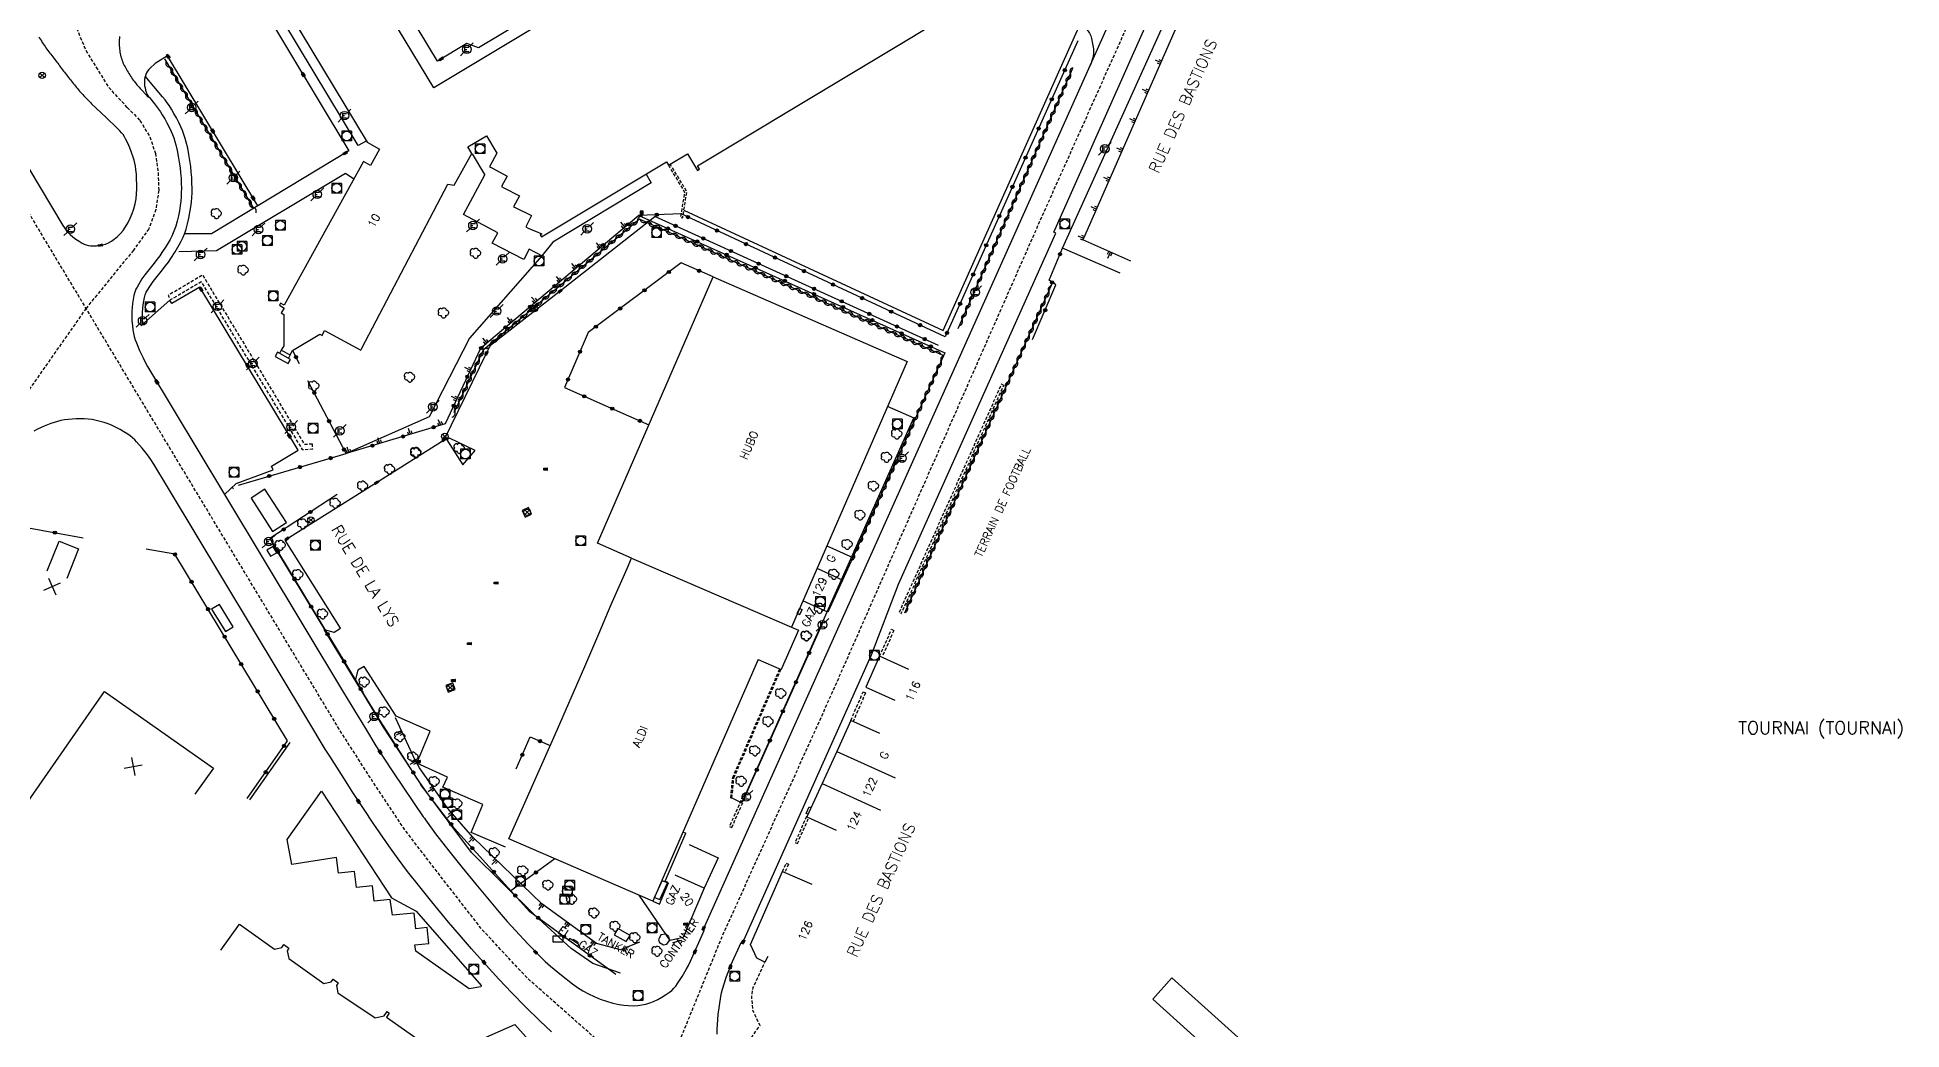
# Model space of a CAD drawing. Header units: millimetres. Extents: x 80999 to 82000, y 143000 to 144001.
# Drawn here: x 81694.9 to 81986.2, y 143690.5 to 143845.5 of the extents above; entities that cross this region are included whole.
import ezdxf
from ezdxf.enums import TextEntityAlignment as Align

# ---------------------------------------------------------------- set-up
doc = ezdxf.new("R2010")
doc.units = ezdxf.units.MM
doc.linetypes.add('DASHED', pattern=[0.75, 0.5, -0.25])
doc.layers.get('0').update_dxf_attribs({"linetype": 'CONTINUOUS'})
for name, color, linetype in [('W0001', 6, 'DASHED'), ('W0008', 7, 'CONTINUOUS'), ('W0100', 7, 'CONTINUOUS'), ('W0105', 7, 'CONTINUOUS'), ('W0112', 1, 'DASHED'), ('W0211', 2, 'CONTINUOUS'), ('W0300', 7, 'CONTINUOUS'), ('W0310', 3, 'CONTINUOUS'), ('W0322', 7, 'CONTINUOUS'), ('W0330', 7, 'CONTINUOUS'), ('W0400', 7, 'CONTINUOUS'), ('W0420', 7, 'CONTINUOUS'), ('W0469', 7, 'CONTINUOUS'), ('W0471', 7, 'CONTINUOUS'), ('W0980', 7, 'CONTINUOUS'), ('W0984', 7, 'CONTINUOUS'), ('W0989', 7, 'CONTINUOUS'), ('W0991', 7, 'CONTINUOUS'), ('W1102', 7, 'CONTINUOUS'), ('W1471', 7, 'CONTINUOUS')]:
    doc.layers.add(name, color=color, linetype=linetype)
doc.styles.get("Standard").update_dxf_attribs({"font": 'romans.shx', "width": 0.85})

# ---------------------------------------------------------------- blocks, each defined once
blk = doc.blocks.new('T471')
for p, q in [((-0.333334, 0.333334), (-0.333334, -0.333334)), ((-0.333334, 0.333334), (0.333334, 0.333334)), ((-0.333334, 0), (0, 0)), ((0.500001, 0.500001), (1.000002, 1.000002)), ((-0.500001, -0.500001), (-1.000002, -1.000002)), ((-0.333334, -0.333334), (0.333334, -0.333334))]:
    blk.add_line(p, q)
blk.add_ellipse((0, 0), major_axis=(0.471405, 0.471405), ratio=1, start_param=5.4977871438, end_param=11.780972451)
blk = doc.blocks.new('T420')
for p, q in [((0.75, 0.75), (-0.75, 0.75)), ((-0.75, 0.75), (-0.75, -0.75)), ((0.75, 0.75), (0.75, -0.75)), ((0.75, -0.75), (-0.75, -0.75))]:
    blk.add_line(p, q)
blk.add_ellipse((0, 0), major_axis=(-0.53, 0.53), ratio=1, start_param=3.926991, end_param=10.210176)
blk = doc.blocks.new('T400')
for p, q in [((-0.15, 0.3), (0.15, 0.3)), ((-0.15, -0.25), (-0.15, 0.3)), ((-0.15, 0.15), (0.15, 0.15)), ((-0.15, 0), (0.15, 0)), ((0.15, 0.3), (0.15, -0.25)), ((-0.15, -0.15), (0.15, -0.15)), ((-0.15, -0.25), (-0.15, -0.3)), ((-0.15, -0.3), (0.15, -0.3)), ((0.15, -0.3), (0.15, -0.25))]:
    blk.add_line(p, q)
blk = doc.blocks.new('T300')
for p, q in [((-0.8, 0.51), (-0.86, 0.34)), ((-0.86, 0.34), (-0.86, 0.17)), ((-0.86, 0.17), (-0.74, 0.06)), ((-0.69, 0.63), (-0.8, 0.51)), ((-0.8, -0.06), (-0.74, 0.06)), ((-0.74, 0.06), (-0.69, 0.11)), ((-0.57, 0.69), (-0.69, 0.63)), ((-0.46, 0.69), (-0.57, 0.69)), ((-0.29, 0.63), (-0.46, 0.69)), ((-0.29, 0.63), (-0.17, 0.74)), ((-0.23, 0.57), (-0.29, 0.63)), ((-0.17, 0.74), (-0.06, 0.8)), ((-0.06, 0.8), (0.06, 0.8)), ((0.06, 0.8), (0.23, 0.74)), ((0.23, 0.74), (0.34, 0.63)), ((0.34, 0.63), (0.4, 0.51)), ((0.46, 0.46), (0.34, 0.46)), ((0.4, 0.51), (0.4, 0.46)), ((0.57, 0.4), (0.46, 0.46)), ((0.57, 0.4), (0.69, 0.29)), ((0.69, 0.29), (0.74, 0.17)), ((0.74, 0.06), (0.69, -0.17)), ((0.74, 0.17), (0.74, 0.06)), ((-0.8, -0.17), (-0.8, -0.06)), ((-0.8, -0.23), (-0.8, -0.17)), ((-0.74, -0.34), (-0.8, -0.23)), ((-0.69, -0.4), (-0.74, -0.34)), ((-0.51, -0.46), (-0.69, -0.4)), ((-0.4, -0.46), (-0.51, -0.46)), ((-0.4, -0.46), (-0.34, -0.46)), ((-0.34, -0.46), (-0.34, -0.4)), ((-0.34, -0.51), (-0.34, -0.46)), ((-0.29, -0.63), (-0.34, -0.51)), ((-0.17, -0.74), (-0.29, -0.63)), ((-0.06, -0.8), (-0.17, -0.74)), ((0.06, -0.8), (-0.06, -0.8)), ((0.17, -0.74), (0.06, -0.8)), ((0.23, -0.69), (0.17, -0.74)), ((0.29, -0.46), (0.23, -0.46)), ((0.29, -0.63), (0.23, -0.69)), ((0.46, -0.4), (0.29, -0.46)), ((0.34, -0.51), (0.29, -0.63)), ((0.34, -0.51), (0.34, -0.46)), ((0.57, -0.34), (0.46, -0.4)), ((0.63, -0.29), (0.57, -0.34)), ((0.69, -0.17), (0.63, -0.29))]:
    blk.add_line(p, q)
blk = doc.blocks.new('t330o')
at = {"color": 0, "linetype": 'Continuous'}
for p, q in [((0.25, -0.25), (-0.25, 0.25)), ((-0.25, -0.25), (0.25, 0.25)), ((-0.25, 0.25), (-0.25, -0.25)), ((0.25, 0.25), (-0.25, 0.25)), ((0.25, -0.25), (0.25, 0.25)), ((-0.25, -0.25), (0.25, -0.25)), ((-0.25, -0.25), (-0.25, -0.25))]:
    blk.add_line(p, q, dxfattribs=at)
blk = doc.blocks.new('t211o')
at = {"color": 0, "linetype": 'Continuous'}
for p, q in [((-0.29, 0.5), (-0.29, 0)), ((0, 1), (0, 0)), ((0.29, 0.5), (0.29, 0))]:
    blk.add_line(p, q, dxfattribs=at)
blk = doc.blocks.new('t322o')
at = {"color": 0, "linetype": 'Continuous'}
for radius in [0.25, 0.15]:
    blk.add_circle((0, 0), radius, dxfattribs=at)
blk = doc.blocks.new('t310o')
at = {"color": 0, "linetype": 'Continuous'}
for centre, start, end in [((-0.5, 0.38), 216.8699, 323.1304), ((0.5, -0.37), 36.8699, 143.1303)]:
    blk.add_arc(centre, 0.625, start, end, dxfattribs=at)
blk = doc.blocks.new('t991o')
at = {"color": 0, "linetype": 'Continuous'}
for p, q in [((-1, 1), (1, -1)), ((-1, -1), (1, 1))]:
    blk.add_line(p, q, dxfattribs=at)
blk = doc.blocks.new('T469')
at = {"color": 0, "linetype": 'Continuous', "flags": 128}
for points in [[(-0.35, 0.35), (0.35, -0.35)], [(-0.35, -0.35), (0.35, 0.35)]]:
    blk.add_lwpolyline(points, dxfattribs=at)
at = {"color": 0, "linetype": 'Continuous'}
blk.add_circle((0, 0), 0.5, dxfattribs=at)
blk = doc.blocks.new('T1471')
at = {"color": 0, "linetype": 'Continuous', "flags": 128}
blk.add_lwpolyline([(-0.75, -0.5), (-0.75, 0.5), (0.75, 0.5), (0.75, -0.5), (-0.75, -0.5)], dxfattribs=at)

msp = doc.modelspace()

# ---------------------------------------------------------------- linework, layer by layer
at = {"layer": 'W0001', "flags": 128}
for points in [[(81905.11, 143936.55), (81851.19, 143816.1), (81818.99, 143742.99), (81801.77, 143704.84), (81791.98, 143680.78)], [(81708.95, 143834.59), (81706.1, 143837.67), (81702.49, 143843.54), (81701.07, 143846.91), (81696.9, 143848.54), (81695.09, 143851.03), (81693.08, 143855.01), (81690.84, 143858.57), (81687.83, 143861.56), (81684.94, 143863.5), (81681.08, 143866.17), (81678.01, 143869.15), (81674.31, 143873.84), (81670.9, 143879.2), (81669.74, 143884.08), (81669.23, 143889.59), (81673.34, 143889.67), (81675.62, 143889.44), (81681.06, 143887.55), (81689.62, 143884.27), (81702.68, 143879.29), (81714.08, 143874.95), (81720.24, 143872.62), (81724.65, 143870.9), (81731.92, 143866.99)], [(81819.44, 143659.06), (81798.81, 143675.11), (81784.69, 143686.83), (81771.46, 143698.54), (81764.36, 143706.17), (81756.9, 143715.75), (81752.08, 143722.03), (81747.1, 143729.57), (81742.04, 143737.47), (81714.33, 143783.48), (81693.98, 143817.42), (81677.97, 143844.19), (81656.74, 143881.05)]]:
    msp.add_lwpolyline(points, dxfattribs=at)
at = {"layer": 'W0001'}
msp.add_lwpolyline([(81708.95, 143834.59), (81708.95, 143834.59), (81708.95, 143834.59), (81708.95, 143834.59), (81710.93, 143832.55), (81712.48, 143829.98), (81713.34, 143827.4), (81713.77, 143824.39), (81713.85, 143821.64), (81713.42, 143818.64), (81712.31, 143815.63), (81709.9, 143812.28), (81702.5, 143803.2), (81679.07, 143769.76)], dxfattribs=at)
at = {"layer": 'W0008'}
for points in [[(81803.26, 143700.6), (81804.84, 143704.1), (81805.08, 143704.01), (81825.23, 143749.08), (81829.46, 143760.13), (81854.03, 143814.96), (81853.69, 143815.1), (81873.44, 143859.46), (81884.92, 143884.98), (81907.36, 143935.51)], [(81780.46, 143853.89), (81763.83, 143843.91), (81762.01, 143844.57), (81757.41, 143841.8), (81745.79, 143861.08)], [(81729.51, 143851.18), (81743.58, 143827.79), (81729.32, 143819.23), (81715.24, 143842.66), (81713.7, 143841.74), (81713.32, 143841.47), (81712.5, 143840.75), (81712.29, 143840.52), (81712.1, 143840.27), (81711.94, 143840), (81711.82, 143839.71), (81711.72, 143839.37), (81711.65, 143839.03), (81711.62, 143838.68), (81711.63, 143838.33), (81711.66, 143837.99), (81711.72, 143837.65), (81711.8, 143837.31), (81711.9, 143836.98), (81711.99, 143836.75), (81712.1, 143836.53), (81712.24, 143836.32), (81712.39, 143836.12), (81713.18, 143835.17), (81713.52, 143834.76), (81713.83, 143834.33), (81714.13, 143833.9), (81714.41, 143833.45), (81714.79, 143832.82), (81715.14, 143832.17), (81715.48, 143831.52), (81715.8, 143830.85), (81716.02, 143830.34), (81716.22, 143829.82), (81716.39, 143829.29), (81716.54, 143828.75), (81716.74, 143827.85), (81716.92, 143826.96), (81717.07, 143826.05), (81717.19, 143825.15), (81717.28, 143824.35), (81717.34, 143823.55), (81717.38, 143822.75), (81717.39, 143821.94), (81717.38, 143821.28), (81717.35, 143820.61), (81717.3, 143819.95), (81717.22, 143819.28), (81717.09, 143818.46), (81716.93, 143817.65), (81716.74, 143816.84), (81716.52, 143816.04), (81716.34, 143815.5), (81716.13, 143814.98), (81715.89, 143814.46), (81715.62, 143813.96), (81715, 143812.92), (81714.36, 143811.9), (81714.01, 143811.38), (81713.63, 143810.88), (81712.92, 143809.99), (81711.68, 143808.44), (81711.24, 143807.81), (81710.47, 143806.53), (81710.3, 143806.22), (81710.17, 143805.89), (81710.06, 143805.56), (81709.97, 143805.22), (81709.86, 143804.59), (81709.77, 143803.96), (81709.7, 143803.32), (81709.67, 143802.69), (81709.66, 143801.97), (81709.68, 143801.25), (81709.74, 143800.54), (81709.82, 143799.82), (81709.91, 143799.31), (81710.03, 143798.8), (81710.19, 143798.29), (81710.37, 143797.8), (81710.87, 143796.62), (81711.4, 143795.45), (81711.74, 143794.79), (81712.11, 143794.14), (81724.12, 143774.1), (81742.71, 143743.18), (81746.15, 143737.55), (81747.8, 143734.87), (81749.01, 143732.94), (81750.52, 143730.64), (81755.19, 143723.78), (81755.37, 143723.53), (81755.52, 143723.3), (81756.31, 143722.19), (81757.12, 143721.1), (81759.18, 143718.45), (81761.25, 143715.83), (81763.39, 143713.21), (81767.04, 143708.87), (81768.3, 143707.42), (81769.6, 143705.98), (81771.52, 143703.92), (81773.48, 143701.88), (81774.25, 143701.13), (81775.06, 143700.41), (81776.76, 143699.02), (81778.5, 143697.67), (81779.3, 143697.1), (81780.14, 143696.57), (81781, 143696.09), (81781.9, 143695.67), (81782.85, 143695.28), (81783.83, 143694.94), (81784.82, 143694.66), (81785.82, 143694.43), (81786.54, 143694.32), (81787.26, 143694.26), (81787.99, 143694.24), (81788.71, 143694.28), (81789.35, 143694.36), (81789.97, 143694.5), (81790.58, 143694.68), (81791.17, 143694.91), (81791.82, 143695.21), (81792.45, 143695.56), (81793.06, 143695.93), (81793.65, 143696.35), (81794.01, 143696.64), (81794.35, 143696.97), (81794.65, 143697.32), (81794.93, 143697.7), (81795.62, 143698.79), (81796.27, 143699.89), (81796.62, 143700.53), (81796.94, 143701.19), (81799.1, 143705.99), (81798.91, 143706.1), (81816.6, 143745.57), (81840, 143797.85), (81866.98, 143858.17)], [(81795.91, 143818.53), (81836.42, 143799.76), (81857.84, 143847.59), (81858.17, 143847.35), (81858.49, 143847.09), (81858.79, 143846.81), (81859.06, 143846.51), (81859.19, 143846.35), (81859.29, 143846.18), (81859.47, 143845.77), (81859.6, 143845.34), (81859.76, 143844.55), (81859.88, 143843.76), (81859.9, 143843.47), (81859.9, 143843.19), (81859.88, 143842.91), (81859.83, 143842.63), (81859.75, 143842.25), (81859.64, 143841.88), (81859.52, 143841.52), (81859.37, 143841.16)], [(81711.39, 143800.77), (81711.34, 143801.7), (81711.34, 143802.63), (81711.37, 143803.2), (81711.43, 143803.76), (81711.51, 143804.32), (81711.61, 143804.88), (81711.73, 143805.3), (81711.92, 143805.71), (81712.65, 143806.91), (81712.99, 143807.4), (81714.23, 143808.95), (81714.94, 143809.84), (81715.37, 143810.41), (81715.76, 143810.99), (81716.43, 143812.05), (81717.07, 143813.13), (81717.38, 143813.71), (81717.66, 143814.31), (81717.91, 143814.93), (81718.12, 143815.56), (81718.36, 143816.42), (81718.57, 143817.29), (81718.74, 143818.17), (81718.88, 143819.06), (81718.96, 143819.78), (81719.02, 143820.5), (81719.06, 143821.23), (81719.07, 143821.95), (81719.05, 143822.8), (81719.01, 143823.65), (81718.94, 143824.5), (81718.85, 143825.35), (81718.72, 143826.3), (81718.57, 143827.26), (81718.38, 143828.2), (81718.16, 143829.14), (81718, 143829.76), (81717.8, 143830.37), (81717.57, 143830.97), (81717.32, 143831.56), (81716.98, 143832.26), (81716.62, 143832.96), (81716.24, 143833.64), (81715.85, 143834.32), (81715.53, 143834.82), (81715.19, 143835.31), (81714.84, 143835.78), (81714.47, 143836.25), (81711.75, 143839.49)], [(81688.33, 143833.67), (81698.87, 143816.16), (81699.12, 143815.77), (81699.39, 143815.41), (81699.7, 143815.07), (81700.02, 143814.75), (81700.46, 143814.37), (81700.93, 143814.01), (81701.41, 143813.69), (81701.91, 143813.39), (81702.21, 143813.24), (81702.53, 143813.12), (81702.86, 143813.04), (81703.19, 143812.99), (81703.65, 143812.97), (81704.11, 143812.98), (81704.57, 143813.03), (81705.03, 143813.11), (81705.54, 143813.25), (81706.02, 143813.45), (81706.49, 143813.7), (81706.92, 143813.99), (81707.42, 143814.41), (81707.88, 143814.88), (81708.3, 143815.38), (81708.67, 143815.92), (81709.07, 143816.59), (81709.42, 143817.3), (81709.72, 143818.03), (81709.97, 143818.77), (81710.16, 143819.53), (81710.31, 143820.3), (81710.4, 143821.07), (81710.44, 143821.85), (81710.44, 143822.62), (81710.41, 143823.38), (81710.36, 143824.14), (81710.28, 143824.9), (81710.21, 143825.39), (81710.12, 143825.87), (81710, 143826.35), (81709.86, 143826.82), (81709.61, 143827.55), (81709.32, 143828.27), (81709.01, 143828.99), (81708.68, 143829.69), (81708.49, 143830.02), (81708.28, 143830.34), (81708.05, 143830.64), (81707.79, 143830.93), (81706.94, 143831.78), (81706.08, 143832.61), (81705.64, 143833.04)], [(81768.06, 143719), (81762.66, 143721.32), (81764.52, 143725.66), (81758.26, 143728.4), (81758.96, 143729.97), (81754.18, 143732.12), (81756.28, 143737.14), (81750.94, 143739.47), (81745.95, 143747.23), (81744.99, 143746.66), (81744.54, 143745.07), (81749.43, 143737.08), (81739.73, 143753.01), (81741.23, 143752.61), (81741.29, 143752.61), (81742.27, 143753.22), (81733.62, 143766.96), (81733.89, 143767.2), (81747.9, 143775.99), (81758.43, 143782.68), (81765.05, 143796.2), (81765.69, 143797.47), (81776.57, 143805.91), (81791.37, 143817.55)], [(81775.21, 143690.17), (81773.39, 143691.89), (81771.18, 143694.05), (81769.01, 143696.26), (81766.99, 143698.39), (81765.01, 143700.57), (81762.74, 143703.13), (81761.15, 143704.97), (81759.15, 143707.32), (81756.54, 143710.47), (81754.63, 143712.83), (81752.75, 143715.23), (81751.26, 143717.21), (81749.8, 143719.23), (81747.45, 143722.62), (81745.83, 143725.05), (81744.09, 143727.71), (81743.12, 143729.22), (81740.57, 143733.22), (81739.88, 143734.33), (81737.17, 143738.85), (81715.23, 143775.29), (81713.11, 143778.85), (81712.63, 143779.59), (81712.11, 143780.31), (81711.28, 143781.35), (81710.41, 143782.35), (81710.1, 143782.68), (81709.76, 143782.99), (81709.4, 143783.28), (81709.03, 143783.54), (81708.43, 143783.91), (81707.82, 143784.26), (81707.2, 143784.59), (81706.56, 143784.89), (81705.95, 143785.14), (81705.33, 143785.36), (81704.7, 143785.54), (81704.06, 143785.7), (81703.44, 143785.81), (81702.82, 143785.9), (81702.19, 143785.95), (81701.56, 143785.96), (81700.94, 143785.95), (81700.33, 143785.91), (81699.72, 143785.85), (81699.11, 143785.76), (81698.57, 143785.66), (81698.03, 143785.53), (81697.51, 143785.39), (81696.99, 143785.21), (81695.94, 143784.81), (81694.92, 143784.33), (81694.32, 143784)], [(81815.31, 143724.16), (81815.01, 143724.29), (81815.47, 143725.3), (81815.77, 143725.16)]]:
    msp.add_lwpolyline(points, dxfattribs=at)
at = {"layer": 'W0008', "flags": 128}
for points in [[(81746.28, 143829.33), (81745.04, 143828.63), (81730.95, 143852.05)], [(81695.11, 143845.64), (81695.25, 143845.42), (81695.39, 143845.19), (81695.52, 143844.97), (81695.67, 143844.76), (81695.81, 143844.54), (81695.95, 143844.32), (81696.1, 143844.12), (81696.24, 143843.91), (81696.39, 143843.7), (81696.54, 143843.5), (81696.69, 143843.29), (81696.84, 143843.09), (81696.99, 143842.89), (81697.15, 143842.69), (81697.3, 143842.48), (81697.45, 143842.28), (81697.61, 143842.08), (81697.76, 143841.88), (81697.92, 143841.68), (81698.07, 143841.48), (81698.23, 143841.28), (81698.38, 143841.08), (81698.53, 143840.88), (81698.68, 143840.68), (81698.84, 143840.48), (81698.99, 143840.28), (81699.14, 143840.08), (81699.29, 143839.88), (81699.44, 143839.68), (81699.59, 143839.48), (81699.75, 143839.28), (81699.9, 143839.08), (81700.05, 143838.89), (81700.21, 143838.69), (81700.36, 143838.49), (81700.52, 143838.3), (81700.68, 143838.1), (81700.84, 143837.91), (81701, 143837.72), (81701.16, 143837.53), (81701.33, 143837.34), (81701.49, 143837.15), (81701.65, 143836.97), (81701.82, 143836.78), (81701.99, 143836.6), (81702.16, 143836.42), (81702.33, 143836.23), (81702.5, 143836.05), (81702.67, 143835.87), (81702.84, 143835.7), (81703.02, 143835.52), (81703.19, 143835.35), (81703.37, 143835.17), (81705.64, 143833.04)], [(81707.74, 143845.66), (81707.72, 143845.41), (81707.7, 143845.17), (81707.69, 143844.93), (81707.69, 143844.68), (81707.69, 143844.44), (81707.7, 143844.19), (81707.71, 143843.95), (81707.73, 143843.71), (81707.76, 143843.47), (81707.79, 143843.23), (81707.84, 143842.98), (81707.89, 143842.74), (81707.95, 143842.5), (81708.02, 143842.27), (81708.1, 143842.04), (81708.18, 143841.81), (81708.27, 143841.58), (81708.37, 143841.36), (81708.48, 143841.14), (81708.59, 143840.92), (81708.7, 143840.71), (81708.82, 143840.5), (81708.94, 143840.29), (81709.07, 143840.08), (81709.2, 143839.87), (81709.33, 143839.67), (81709.46, 143839.46), (81709.6, 143839.26), (81709.73, 143839.06), (81709.87, 143838.86), (81710.01, 143838.67), (81710.16, 143838.48), (81710.31, 143838.29), (81710.46, 143838.11), (81710.62, 143837.93), (81710.78, 143837.75), (81710.95, 143837.57), (81711.12, 143837.4), (81711.29, 143837.23), (81712.25, 143836.14)], [(81790, 143824.15), (81790.79, 143822.83), (81775.43, 143813.55), (81773.73, 143811.39), (81771.74, 143812.45), (81770.9, 143810.84), (81765.96, 143813.36), (81766.82, 143814.99), (81761.46, 143817.88), (81764.81, 143824.08), (81764.81, 143824.09), (81762.86, 143827.35)], [(81717.02, 143812.09), (81722.88, 143812.24), (81743.02, 143824.3), (81744.34, 143823.41)], [(81729.32, 143819.23), (81722.12, 143814.86), (81717.88, 143814.84)], [(81724.12, 143774.1), (81725.95, 143775.85), (81731.73, 143777.99), (81731.47, 143778.54), (81735.63, 143781.02), (81720.26, 143806.5), (81715.91, 143803.96), (81715.61, 143804.46), (81711.07, 143800.49)], [(81733, 143796.69), (81732.71, 143796.17)], [(81734.41, 143795.94), (81734.11, 143795.4)], [(81725.55, 143774.96), (81725.36, 143775.28)], [(81734.32, 143735.39), (81728.03, 143726.39)], [(81794.16, 143704.11), (81795.59, 143704.47)], [(81801.11, 143689.78), (81801.11, 143690.55), (81801.14, 143691.32), (81801.19, 143692.09), (81801.28, 143692.85), (81801.47, 143694.27), (81801.7, 143695.69), (81801.81, 143696.25), (81801.95, 143696.81), (81802.49, 143698.63), (81802.7, 143699.21), (81803.01, 143699.97)], [(81756.18, 143688.66), (81759, 143686.69), (81769.52, 143691.33), (81776.35, 143683.59), (81774.04, 143677.67)]]:
    msp.add_lwpolyline(points, dxfattribs=at)
at = {"layer": 'W0008'}
msp.add_lwpolyline([(81732.4, 143796.35), (81732.06, 143795.68), (81734.1, 143794.59), (81734.44, 143795.21)], close=True, dxfattribs=at)
at = {"layer": 'W0008', "flags": 128}
msp.add_lwpolyline([(81739.29, 143727.76), (81750.25, 143711.11), (81754.08, 143709.01), (81764.23, 143697.42), (81764.17, 143697.2), (81762.34, 143696.87), (81754.03, 143702.76), (81753.89, 143703.76), (81756.04, 143703.96), (81755.8, 143706.45), (81754.04, 143706.27), (81753.79, 143708.71), (81750.36, 143708.38), (81750, 143710.82), (81747.54, 143710.6), (81747.24, 143712.98), (81744.76, 143712.74), (81744.44, 143715.22), (81741.95, 143714.95), (81741.65, 143717.4), (81734.67, 143716.31), (81733.94, 143720.21)], close=True, dxfattribs=at)
at = {"layer": 'W0100'}
for p, q in [((81813.63, 143755.52), (81813.98, 143756.3)), ((81813.98, 143756.3), (81814.39, 143756.14)), ((81807.51, 143748.36), (81811.12, 143746.78)), ((81791.32, 143711.17), (81792.5, 143713.77)), ((81778.08, 143704.76), (81777.86, 143704.49)), ((81779.5, 143703.79), (81778.08, 143704.76)), ((81786.88, 143704.3), (81787.5, 143705.24)), ((81793.51, 143705.08), (81793.67, 143704.44))]:
    msp.add_line(p, q, dxfattribs=at)
for points in [[(81734.3, 143849.28), (81746.4, 143829.15), (81748.34, 143828.07), (81746.93, 143825.53), (81745.86, 143826.12), (81733.43, 143803.72), (81732.9, 143804.01), (81732.72, 143803.68), (81733.43, 143803.24), (81732.99, 143802.52), (81733.39, 143802.26), (81733.38, 143797.36), (81733, 143796.69), (81734.41, 143795.94), (81734.78, 143796.59), (81739.01, 143799.16), (81739.37, 143798.97), (81739.78, 143799.76), (81745.41, 143796.64), (81745.6, 143796.98), (81759.03, 143822.6), (81760.02, 143822.43), (81762.76, 143827.37), (81762.14, 143828.41), (81765.06, 143830.17), (81766.7, 143827.45), (81765.55, 143825.33), (81765.91, 143825.14), (81768.3, 143823.85), (81767.42, 143822.22), (81767.76, 143822.03), (81770.2, 143820.77), (81769.31, 143819.06), (81769.67, 143818.88), (81772.09, 143817.73), (81771.22, 143815.92), (81771.58, 143815.74), (81773.69, 143814.84), (81773.45, 143814.69), (81773.64, 143814.35), (81793.19, 143826.08), (81793.48, 143825.55), (81796.47, 143827.36), (81798.01, 143824.74), (81798.36, 143824.94), (81798.04, 143825.47), (81843.37, 143852.73)], [(81778.43, 143850.63), (81756.83, 143837.64), (81756.83, 143837.64), (81747.88, 143852.49)], [(81775.78, 143736.64), (81780.44, 143747.26), (81782.63, 143752.35), (81784.56, 143756.91), (81787.02, 143762.58), (81787.74, 143764.17), (81782.4, 143766.52), (81800.46, 143808.12)], [(81800.46, 143808.12), (81830.79, 143794.9), (81812.72, 143753.4), (81813.81, 143752.93), (81811.12, 143746.78)], [(81813.63, 143755.52), (81814.04, 143755.36), (81814.39, 143756.14)], [(81807.51, 143748.36), (81799.68, 143730.43), (81791.06, 143710.58), (81768.56, 143720.32), (81775.78, 143736.64)], [(81826.54, 143736.78), (81821.98, 143738.83), (81819.79, 143733.96), (81817.51, 143728.96), (81815.14, 143723.77), (81819.68, 143721.69)], [(81796.73, 143719.45), (81801.28, 143717.36), (81799.1, 143712.62), (81795.81, 143704.9), (81793.76, 143704.42), (81788.93, 143711.5)], [(81791.32, 143711.17), (81792.17, 143710.82), (81793.35, 143713.42), (81792.5, 143713.77)], [(81809, 143701.93), (81808.54, 143701.04), (81807.28, 143701.69), (81806.3, 143703.83), (81811.3, 143715.23), (81815.88, 143713.22)], [(81787.5, 143705.24), (81785.61, 143706.33), (81785.02, 143705.34), (81786.88, 143704.3)], [(81793.51, 143705.08), (81793.08, 143705.44), (81792.31, 143705.31), (81791.94, 143704.52), (81792.1, 143704.12), (81792.71, 143703.76), (81793.26, 143703.87), (81793.67, 143704.44)], [(81779.5, 143703.79), (81779.28, 143703.52), (81777.86, 143704.49)]]:
    msp.add_lwpolyline(points, dxfattribs=at)
at = {"layer": 'W0100', "flags": 128}
for points in [[(81728.28, 143773.55), (81731.62, 143768.34), (81733.8, 143769.74), (81730.46, 143774.95)], [(81730.77, 143765.43), (81731.32, 143764.46), (81732.3, 143765.01), (81731.74, 143765.98)], [(81722.12, 143756.2), (81724.28, 143752.7), (81725.49, 143753.44), (81723.33, 143756.95)], [(81886.08, 143686.03), (81883.08, 143682.71), (81869.15, 143695.28), (81872.14, 143698.6)]]:
    msp.add_lwpolyline(points, close=True, dxfattribs=at)
for points in [[(81696.42, 143762.21), (81698.29, 143766.85), (81701.34, 143765.62), (81699.48, 143760.99)], [(81818.25, 143766.11), (81822.3, 143764.28), (81820.71, 143760.74), (81818.42, 143755.73), (81814.51, 143757.52)], [(81831.04, 143746.78), (81826.48, 143748.84), (81824.32, 143744.04), (81828.87, 143741.99)], [(81702.51, 143739.23), (81705.39, 143743.32), (81722.4, 143731.38), (81719.52, 143727.29)], [(81647.11, 143650.76), (81643.01, 143653.62), (81702.51, 143739.23)], [(81723.58, 143702.94), (81726.5, 143707), (81731.94, 143703.1), (81733.11, 143703.36), (81733.4, 143703.8), (81734.2, 143703.23), (81733.94, 143702.82), (81734.16, 143701.64), (81739.65, 143697.7), (81740.82, 143697.96), (81741.11, 143698.4), (81741.9, 143697.83), (81741.63, 143697.42), (81741.86, 143696.25), (81747.65, 143692.36), (81749.08, 143692.68), (81749.53, 143693.33), (81749.85, 143693.09), (81749.42, 143692.44), (81755.42, 143688.26)]]:
    msp.add_lwpolyline(points, dxfattribs=at)
at = {"layer": 'W0105'}
for p, q in [((81827.68, 143787.93), (81831.85, 143786.07)), ((81759.27, 143782.91), (81758.87, 143782.64)), ((81771.1, 143770.59), (81772.09, 143771.05)), ((81731.49, 143766.67), (81739.75, 143753.01)), ((81795.76, 143721.39), (81796.22, 143721.19))]:
    msp.add_line(p, q, dxfattribs=at)
for points in [[(81803.42, 143726.7), (81804.96, 143725.92), (81831.85, 143786.07)], [(81758.87, 143782.64), (81761.39, 143778.74), (81763.29, 143780.97), (81759.27, 143782.91)], [(81772.09, 143771.05), (81771.65, 143772.06), (81770.63, 143771.64), (81771.1, 143770.59)], [(81759.8, 143744.7), (81758.71, 143744.29), (81759.09, 143743.22), (81760.16, 143743.65), (81759.8, 143744.7)], [(81791.05, 143710.57), (81792.11, 143710.12), (81793.51, 143713.43), (81792.96, 143713.72), (81796.22, 143721.19)]]:
    msp.add_lwpolyline(points, dxfattribs=at)
at = {"layer": 'W0112', "flags": 128}
for points in [[(81793.48, 143825.56), (81796.01, 143821.35), (81795.37, 143817.41), (81795.72, 143817.35), (81796.37, 143821.42), (81793.78, 143825.74)], [(81807.68, 143685.21), (81805.39, 143687.77), (81807.8, 143691.14), (81806.7, 143693.51), (81806.5, 143695.74), (81806.75, 143697.1), (81808.54, 143701.04)]]:
    msp.add_lwpolyline(points, dxfattribs=at)
for points in [[(81737.86, 143782), (81736.69, 143781.92), (81720.74, 143808.41), (81715.32, 143805.21), (81715.71, 143804.56), (81715.71, 143804.56), (81720.47, 143807.37), (81736.28, 143781.13), (81737.91, 143781.24)], [(81845.89, 143791.17), (81845.52, 143791.34), (81829.52, 143755.66), (81829.88, 143755.5)]]:
    msp.add_lwpolyline(points, close=True, dxfattribs=at)
at = {"layer": 'W0112'}
for points in [[(81826.48, 143748.84), (81828.36, 143753.06), (81828.72, 143752.89), (81826.85, 143748.68)], [(81803.24, 143726.73), (81803.53, 143729.88), (81810.9, 143746.88)], [(81803.24, 143726.73), (81803.42, 143726.71), (81803.72, 143729.86), (81811.04, 143746.75)], [(81821.98, 143738.83), (81823.92, 143743.28), (81824.29, 143743.12), (81822.35, 143738.67)], [(81815.14, 143723.78), (81815.07, 143723.81), (81813.27, 143719.73), (81813.64, 143719.57), (81815.43, 143723.65)], [(81811.3, 143715.23), (81811.87, 143716.5), (81812.24, 143716.34), (81811.67, 143715.06)]]:
    msp.add_lwpolyline(points, dxfattribs=at)
msp.add_lwpolyline([(81805.13, 143726.99), (81803.01, 143722.24), (81803.38, 143722.08), (81805.5, 143726.83)], close=True, dxfattribs=at)
at = {"layer": 'W0211'}
for points in [[(81864.07, 143808.71), (81855.07, 143812.62), (81876.4, 143859.87)], [(81865.73, 143810.59), (81858.26, 143813.88), (81858.38, 143814.15), (81876.85, 143856.2)], [(81773.73, 143811.39), (81762.42, 143798.52), (81756.1, 143786.23), (81743.13, 143780.51)], [(81786.03, 143699.35), (81781.66, 143700.86), (81778.3, 143703.18), (81772.64, 143708.39), (81762.7, 143718.2), (81755.57, 143727.75), (81755.1, 143728.32), (81754.83, 143728.78), (81754.54, 143729.26), (81748.97, 143737.78), (81744.67, 143744.95)], [(81788.96, 143704.17), (81785.98, 143702.97), (81782.23, 143703.97), (81773.73, 143710.18), (81762.93, 143720.6), (81759.03, 143725.05), (81754.59, 143731.43), (81753.99, 143732.49), (81750.85, 143739.23)]]:
    msp.add_lwpolyline(points, dxfattribs=at)
at = {"layer": 'W0310', "flags": 128}
for points in [[(81714.74, 143842.2), (81728.61, 143818.89)], [(81838.78, 143800.05), (81856.68, 143840.75)], [(81836.5, 143795.8), (81788.95, 143817.15), (81764.55, 143796.64), (81759.97, 143786.85)], [(81853.52, 143807.22), (81830.37, 143755.6)], [(81836.7, 143796.25), (81822.3, 143764.28)]]:
    msp.add_lwpolyline(points, dxfattribs=at)
at = {"layer": 'W0322'}
for p, q in [((81835.7, 143797.42), (81791.37, 143817.56)), ((81800.46, 143808.12), (81795.46, 143810.29))]:
    msp.add_line(p, q, dxfattribs=at)
at = {"layer": 'W0322', "flags": 128}
for points in [[(81857.47, 143844.98), (81836.74, 143798.75), (81795.46, 143817.97), (81788.87, 143817.73), (81764.15, 143796.95), (81758.63, 143785.18), (81743.13, 143780.51), (81737.17, 143791.89)], [(81788.87, 143817.73), (81836.7, 143796.25)], [(81850.39, 143798.33), (81854.04, 143806.86), (81852.97, 143807.59), (81855.07, 143812.62)], [(81734.78, 143796.6), (81735.81, 143794.6)], [(81726.32, 143775.6), (81743.13, 143780.51)], [(81741.75, 143774.12), (81731.24, 143767.26), (81745.78, 143743.12)], [(81685.34, 143764.72), (81688.9, 143769.73), (81702.05, 143767.36)], [(81727.69, 143726.63), (81733.98, 143735.63), (81716.39, 143764.77), (81711.88, 143765.55)], [(81817.51, 143753.93), (81805.42, 143726.91)], [(81785.25, 143699.14), (81771.86, 143708.92), (81760.09, 143721.91), (81756, 143727.2), (81754.18, 143729.82), (81749, 143737.95)], [(81775.74, 143717.21), (81768.89, 143712.22)]]:
    msp.add_lwpolyline(points, dxfattribs=at)
at = {"layer": 'W0322'}
for points in [[(81795.46, 143810.29), (81780.96, 143799.44), (81777.26, 143790.81), (81790.42, 143785.01)], [(81769.71, 143731.27), (81771.89, 143736.26), (81775.02, 143734.91)]]:
    msp.add_lwpolyline(points, dxfattribs=at)
at = {"layer": 'W1102'}
msp.add_line((81787.74, 143764.17), (81812.72, 143753.4), dxfattribs=at)
at = {"layer": 'W1102', "flags": 128}
for points in [[(81820.71, 143760.74), (81816.71, 143762.56)], [(81819.79, 143733.96), (81828.9, 143729.84)], [(81817.51, 143728.96), (81826.61, 143724.8)], [(81799.1, 143712.62), (81794.53, 143714.64)]]:
    msp.add_lwpolyline(points, dxfattribs=at)

# ---------------------------------------------------------------- block references
at = {"layer": 'W0211'}
for p, rotation in [((81870.45, 143841.61), 66.28262517904686), ((81868.43, 143837.03), 66.28262517948286), ((81866.42, 143832.46), 66.28262517920105), ((81864.41, 143827.88), 66.28262517908179), ((81862.4, 143823.3), 66.28262517948804), ((81860.39, 143818.72), 66.28262517922444), ((81786.66, 143815.88), 40.05649917689964), ((81782.84, 143812.66), 40.05649917688432), ((81858.38, 143814.15), 66.28262517897203), ((81779.01, 143809.45), 40.05649917687342), ((81862.57, 143811.98), 156.2156834334459), ((81776.59, 143807.41), 40.05649917680123), ((81772.76, 143804.2), 40.05649917681198), ((81768.94, 143800.98), 40.05649917682762), ((81765.11, 143797.76), 40.05649917702313), ((81762.56, 143793.56), 64.9071200885318), ((81760.44, 143789.03), 64.90712008899301), ((81753.14, 143783.52), 16.77290151221534), ((81757.92, 143784.96), 26.47208171867345), ((81743.56, 143780.63), 16.77290151069292), ((81748.35, 143782.08), 16.77290151310497), ((81751.89, 143736.99), 115.0261292603595), ((81754.01, 143732.46), 119.5524777106289), ((81756.77, 143728.3), 124.8206134297856), ((81759.72, 143724.27), 131.1959144990239), ((81763.02, 143720.51), 136.0339100635172), ((81766.62, 143717.04), 136.0339100635172), ((81770.22, 143713.57), 136.0339100635172), ((81773.83, 143710.11), 143.8189556248378), ((81777.86, 143707.16), 143.8189556248378), ((81781.9, 143704.21), 143.8189556248378), ((81786.64, 143703.24), 201.9901736516014)]:
    msp.add_blockref('t211o', p, dxfattribs=dict(at, rotation=rotation))
at = {"layer": 'W0300'}
for p in [(81722.89, 143818), (81763.38, 143811.79), (81727.07, 143809.16), (81758.38, 143802.47), (81753.09, 143792.44), (81738.12, 143791.05), (81829.21, 143783.55), (81754.04, 143780.59), (81754.07, 143780.7), (81760.82, 143781.32), (81827.6, 143779.93), (81749.96, 143778.04), (81745.75, 143775.43), (81825.55, 143775.42), (81741.45, 143772.75), (81823.46, 143770.89), (81736.39, 143769.51), (81732.88, 143766.17), (81821.45, 143766.31), (81735.62, 143761.59), (81819.36, 143761.65), (81817.12, 143756.33), (81739.49, 143755.45), (81815.06, 143751.99), (81815.08, 143752.04), (81746, 143744.81), (81811.07, 143743.02), (81749.1, 143740.15), (81751.57, 143736.27), (81809.09, 143738.64), (81753.6, 143733.09), (81807.03, 143734.06), (81756.94, 143729.27), (81804.89, 143729.3), (81760.49, 143725.79), (81766.33, 143718.14), (81770.76, 143715.32), (81774.7, 143713.08), (81778.4, 143710.87), (81781.89, 143708.73), (81785.18, 143706.64), (81788.28, 143704.87), (81791.74, 143702.74)]:
    msp.add_blockref('T300', p, dxfattribs=at)
at = {"layer": 'W0310'}
for p, rotation in [((81715.51, 143840.91), 300.7496371391579), ((81716.27, 143839.62), 300.7496371391579), ((81717.04, 143838.33), 300.7496371391579), ((81855.68, 143838.49), 66.26287976685094), ((81856.29, 143839.87), 66.26287976685094), ((81717.81, 143837.04), 300.7496371391579), ((81718.57, 143835.75), 300.7496371391579), ((81854.48, 143835.75), 66.26287976685094), ((81855.08, 143837.12), 66.26287976685094), ((81719.34, 143834.46), 300.7496371391579), ((81720.11, 143833.17), 300.7496371391579), ((81720.88, 143831.88), 300.7496371391579), ((81853.27, 143833), 66.26287976685094), ((81853.87, 143834.38), 66.26287976685094), ((81721.64, 143830.59), 300.7496371391579), ((81722.41, 143829.31), 300.7496371391579), ((81852.06, 143830.26), 66.26287976685094), ((81852.67, 143831.63), 66.26287976685094), ((81723.18, 143828.02), 300.7496371391579), ((81723.94, 143826.73), 300.7496371391579), ((81850.25, 143826.14), 66.26287976685094), ((81850.85, 143827.51), 66.26287976685094), ((81851.46, 143828.88), 66.26287976685094), ((81724.71, 143825.44), 300.7496371391579), ((81725.48, 143824.15), 300.7496371391579), ((81849.04, 143823.39), 66.26287976685094), ((81849.65, 143824.76), 66.26287976685094), ((81726.24, 143822.86), 300.7496371391579), ((81727.01, 143821.57), 300.7496371391579), ((81727.78, 143820.28), 300.7496371391579), ((81847.84, 143820.64), 66.26287976685094), ((81848.44, 143822.02), 66.26287976685094), ((81728.54, 143818.99), 300.7496371391579), ((81846.63, 143817.9), 66.26287976685094), ((81847.23, 143819.27), 66.26287976685094), ((81786.36, 143814.98), 220.0564991769692), ((81787.51, 143815.94), 220.0564991769692), ((81788.66, 143816.91), 220.0564991769692), ((81789.97, 143816.69), 155.8207888429389), ((81791.34, 143816.07), 155.8207888429389), ((81792.71, 143815.46), 155.8207888429389), ((81794.08, 143814.84), 155.8207888429389), ((81845.42, 143815.15), 66.26287976685094), ((81846.02, 143816.52), 66.26287976685094), ((81782.92, 143812.08), 220.0564991769692), ((81784.07, 143813.05), 220.0564991769692), ((81785.22, 143814.01), 220.0564991769692), ((81795.45, 143814.23), 155.8207888429389), ((81796.82, 143813.61), 155.8207888429389), ((81798.18, 143813), 155.8207888429389), ((81799.55, 143812.39), 155.8207888429389), ((81844.21, 143812.41), 66.26287976685094), ((81844.82, 143813.78), 66.26287976685094), ((81779.48, 143809.19), 220.0564991769692), ((81780.62, 143810.15), 220.0564991769692), ((81781.77, 143811.12), 220.0564991769692), ((81800.92, 143811.77), 155.8207888429389), ((81802.29, 143811.16), 155.8207888429389), ((81803.66, 143810.54), 155.8207888429389), ((81805.03, 143809.93), 155.8207888429389), ((81806.39, 143809.31), 155.8207888429389), ((81843, 143809.66), 66.26287976685094), ((81843.61, 143811.03), 66.26287976685094), ((81776.03, 143806.29), 220.0564991769692), ((81777.18, 143807.25), 220.0564991769692), ((81778.33, 143808.22), 220.0564991769692), ((81807.76, 143808.7), 155.8207888429389), ((81809.13, 143808.09), 155.8207888429389), ((81810.5, 143807.47), 155.8207888429389), ((81811.87, 143806.86), 155.8207888429389), ((81813.24, 143806.24), 155.8207888429389), ((81841.8, 143806.91), 66.26287976685094), ((81842.4, 143808.29), 66.26287976685094), ((81852.91, 143805.85), 245.8429267201472), ((81772.59, 143803.39), 220.0564991769692), ((81773.74, 143804.36), 220.0564991769692), ((81774.88, 143805.32), 220.0564991769692), ((81814.61, 143805.63), 155.8207888429389), ((81815.97, 143805.01), 155.8207888429389), ((81817.34, 143804.4), 155.8207888429389), ((81818.71, 143803.78), 155.8207888429389), ((81820.08, 143803.17), 155.8207888429389), ((81839.99, 143802.79), 66.26287976685094), ((81840.59, 143804.17), 66.26287976685094), ((81841.19, 143805.54), 66.26287976685094), ((81851.68, 143803.11), 245.8429267201472), ((81852.29, 143804.48), 245.8429267201472), ((81769.14, 143800.5), 220.0564991769692), ((81770.29, 143801.46), 220.0564991769692), ((81771.44, 143802.43), 220.0564991769692), ((81821.45, 143802.56), 155.8207888429389), ((81822.82, 143801.94), 155.8207888429389), ((81824.18, 143801.33), 155.8207888429389), ((81825.55, 143800.71), 155.8207888429389), ((81839.38, 143801.42), 66.26287976685094), ((81850.45, 143800.37), 245.8429267201472), ((81851.07, 143801.74), 245.8429267201472), ((81765.7, 143797.6), 220.0564991769692), ((81766.85, 143798.57), 220.0564991769692), ((81767.99, 143799.53), 220.0564991769692), ((81826.92, 143800.1), 155.8207888429389), ((81828.29, 143799.48), 155.8207888429389), ((81829.66, 143798.87), 155.8207888429389), ((81831.03, 143798.26), 155.8207888429389), ((81832.39, 143797.64), 155.8207888429389), ((81849.22, 143797.64), 245.8429267201472), ((81849.84, 143799.01), 245.8429267201472), ((81763.91, 143795.28), 244.9071200889013), ((81764.55, 143796.64), 244.9071200889013), ((81833.76, 143797.03), 155.8207888429389), ((81835.13, 143796.41), 155.8207888429389), ((81836.09, 143794.89), 245.7486663045317), ((81848, 143794.9), 245.8429267201472), ((81848.61, 143796.27), 245.8429267201472), ((81762.01, 143791.2), 244.9071200889013), ((81762.64, 143792.56), 244.9071200889013), ((81763.28, 143793.92), 244.9071200889013), ((81834.86, 143792.15), 245.7486663045317), ((81835.47, 143793.52), 245.7486663045317), ((81846.77, 143792.16), 245.8429267201472), ((81847.38, 143793.53), 245.8429267201472), ((81760.73, 143788.48), 244.9071200889013), ((81761.37, 143789.84), 244.9071200889013), ((81833.62, 143789.42), 245.7486663045317), ((81834.24, 143790.78), 245.7486663045317), ((81845.54, 143789.43), 245.8429267201472), ((81846.15, 143790.79), 245.8429267201472), ((81760.1, 143787.13), 244.9071200889013), ((81831.78, 143785.31), 245.7486663045317), ((81832.39, 143786.68), 245.7486663045317), ((81833.01, 143788.05), 245.7486663045317), ((81843.7, 143785.32), 245.8429267201472), ((81844.31, 143786.69), 245.8429267201472), ((81844.93, 143788.06), 245.8429267201472), ((81830.54, 143782.58), 245.7486663045317), ((81831.16, 143783.95), 245.7486663045317), ((81842.47, 143782.58), 245.8429267201472), ((81843.08, 143783.95), 245.8429267201472), ((81829.31, 143779.84), 245.7486663045317), ((81829.93, 143781.21), 245.7486663045317), ((81841.24, 143779.84), 245.8429267201472), ((81841.86, 143781.21), 245.8429267201472), ((81828.08, 143777.11), 245.7486663045317), ((81828.7, 143778.47), 245.7486663045317), ((81840.02, 143777.11), 245.8429267201472), ((81840.63, 143778.48), 245.8429267201472), ((81826.85, 143774.37), 245.7486663045317), ((81827.46, 143775.74), 245.7486663045317), ((81838.79, 143774.37), 245.8429267201472), ((81839.4, 143775.74), 245.8429267201472), ((81825.61, 143771.64), 245.7486663045317), ((81826.23, 143773), 245.7486663045317), ((81837.56, 143771.63), 245.8429267201472), ((81838.17, 143773), 245.8429267201472), ((81824.38, 143768.9), 245.7486663045317), ((81825, 143770.27), 245.7486663045317), ((81836.33, 143768.9), 245.8429267201472), ((81836.95, 143770.26), 245.8429267201472), ((81823.15, 143766.17), 245.7486663045317), ((81823.77, 143767.53), 245.7486663045317), ((81835.1, 143766.16), 245.8429267201472), ((81835.72, 143767.53), 245.8429267201472), ((81822.53, 143764.8), 245.7486663045317), ((81833.26, 143762.05), 245.8429267201472), ((81833.88, 143763.42), 245.8429267201472), ((81834.49, 143764.79), 245.8429267201472), ((81832.04, 143759.32), 245.8429267201472), ((81832.65, 143760.68), 245.8429267201472), ((81830.81, 143756.58), 245.8429267201472), ((81831.42, 143757.95), 245.8429267201472)]:
    msp.add_blockref('t310o', p, dxfattribs=dict(at, rotation=rotation))
at = {"layer": 'W0322'}
for p, rotation in [((81855.43, 143840.42), 245.8467721196125), ((81853.38, 143835.86), 245.8467721196125), ((81851.34, 143831.3), 245.8467721196125), ((81849.29, 143826.74), 245.8467721196125), ((81847.24, 143822.17), 245.8467721196125), ((81787.18, 143816.32), 220.0564991769187), ((81791.67, 143817.83), 182.0639568349451), ((81793.43, 143815.68), 335.8207888430878), ((81794.61, 143816.08), 155.5626474004706), ((81796.55, 143817.46), 155.0357323618239), ((81801.08, 143815.35), 155.0357323618239), ((81845.2, 143817.61), 245.8467721196125), ((81783.36, 143813.1), 220.0564991769187), ((81797.99, 143813.64), 335.8207888430878), ((81798.94, 143814.12), 155.5626474004706), ((81803.26, 143812.15), 155.5626474004706), ((81805.62, 143813.24), 155.0357323618239), ((81843.15, 143813.05), 245.8467721196125), ((81779.53, 143809.88), 220.0564991769187), ((81802.55, 143811.59), 335.8207888430878), ((81807.11, 143809.54), 335.8207888430878), ((81807.59, 143810.19), 155.5626474004706), ((81810.15, 143811.13), 155.0357323618239), ((81854.67, 143811.67), 67.39313894388944), ((81775.7, 143806.67), 220.0564991769187), ((81793.56, 143808.87), 216.8023425967997), ((81798.28, 143809.07), 156.4573815152501), ((81811.67, 143807.49), 335.8207888430878), ((81811.91, 143808.22), 155.5626474004706), ((81814.68, 143809.02), 155.0357323618239), ((81819.21, 143806.91), 155.0357323618239), ((81841.11, 143808.49), 245.8467721196125), ((81853.45, 143807.26), 145.9676285239117), ((81771.87, 143803.45), 220.0564991769187), ((81789.76, 143806.02), 216.8023425967997), ((81816.24, 143806.26), 155.5626474004706), ((81816.23, 143805.45), 335.8207888430878), ((81820.56, 143804.29), 155.5626474004706), ((81820.79, 143803.4), 335.8207888430878), ((81823.75, 143804.8), 155.0357323618239), ((81839.06, 143803.92), 245.8467721196125), ((81785.96, 143803.18), 216.8023425967997), ((81824.88, 143802.33), 155.5626474004706), ((81825.36, 143801.35), 335.8207888430878), ((81828.28, 143802.69), 155.0357323618239), ((81832.81, 143800.58), 155.0357323618239), ((81852.36, 143802.92), 66.81347643171276), ((81768.05, 143800.23), 220.0564991769187), ((81782.15, 143800.33), 216.8023425967997), ((81829.21, 143800.36), 155.5626474004706), ((81829.92, 143799.3), 335.8207888430878), ((81833.53, 143798.4), 155.5626474004706), ((81837.01, 143799.36), 245.8467721196125), ((81735.3, 143795.58), 117.6660855208824), ((81764.22, 143797.01), 220.0564991769187), ((81779.68, 143796.44), 246.8157730709202), ((81834.48, 143797.25), 335.8207888430878), ((81762.07, 143792.51), 244.9071200887988), ((81777.81, 143792.08), 246.8157730709202), ((81738.16, 143790), 117.6660855208824), ((81780.35, 143789.45), 336.2050627408613), ((81759.95, 143787.98), 244.9071200887988), ((81784.7, 143787.53), 336.2050627408613), ((81740.48, 143785.57), 117.6660855208824), ((81752.02, 143783.18), 196.7729015124879), ((81756.81, 143784.63), 196.7729015124879), ((81789.04, 143785.62), 336.2050627408613), ((81742.8, 143781.14), 117.6660855208824), ((81747.24, 143781.74), 196.7729015124879), ((81735.92, 143778.4), 16.26848587042326), ((81740.72, 143779.8), 16.26848587042326), ((81731.12, 143777), 16.26848587042326), ((81737.56, 143771.39), 213.1620253321749), ((81733.38, 143768.65), 213.1620253321749), ((81697.62, 143768.16), 349.7577859329778), ((81716.4, 143764.75), 121.1158970442955), ((81732.5, 143765.16), 301.0645124999478), ((81718.99, 143760.47), 121.1158970442955), ((81735.08, 143760.88), 301.0645124999478), ((81721.57, 143756.19), 121.1158970442955), ((81737.66, 143756.59), 301.0645124999478), ((81724.15, 143751.91), 121.1158970442955), ((81740.24, 143752.31), 301.0645124999478), ((81742.82, 143748.03), 301.0645124999478), ((81815.47, 143749.37), 245.8967463835782), ((81726.74, 143747.63), 121.1158970442955), ((81729.32, 143743.35), 121.1158970442955), ((81745.4, 143743.74), 301.0645124999478), ((81813.43, 143744.8), 245.8967463835782), ((81811.38, 143740.24), 245.8967463835782), ((81731.9, 143739.07), 121.1158970442955), ((81733.42, 143734.83), 55.07253519165104), ((81750.95, 143734.89), 122.5276227684308), ((81773.43, 143735.59), 336.6975711374084), ((81809.34, 143735.67), 245.8967463835782), ((81730.56, 143730.73), 55.07253519165104), ((81753.64, 143730.67), 122.5276227684308), ((81770.66, 143733.44), 66.43383924736654), ((81807.3, 143731.11), 245.8967463835782), ((81756.49, 143726.57), 127.6493806236472), ((81759.55, 143722.61), 127.6493806236472), ((81762.85, 143718.86), 132.1911104115385), ((81766.21, 143715.15), 132.1911104115385), ((81772.8, 143715.07), 216.0892240675884), ((81769.57, 143711.45), 132.1911104115385), ((81773.14, 143707.98), 143.8656108916957), ((81777.18, 143705.04), 143.8656108916957), ((81781.22, 143702.09), 143.8656108916957)]:
    msp.add_blockref('t322o', p, dxfattribs=dict(at, rotation=rotation))
at = {"layer": 'W0330'}
msp.add_blockref('t330o', (81789.31, 143818.11), dxfattribs=at)
at = {"layer": 'W0400'}
for p, rotation in [((81715.33, 143842.54), 219.0667938349015), ((81758, 143842.17), 120.8200415639139), ((81736.43, 143839.7), 211.0752425277286), ((81722.3, 143830.89), 31.02213106999266), ((81743.03, 143827.45), 121.7852804392881), ((81728.6, 143820.42), 31.32794781191586), ((81704.74, 143813.05), 101.7726624055726), ((81720.48, 143806.15), 211.6239188019042), ((81776.57, 143805.91), 307.8187522894665), ((81765.05, 143796.2), 333.915840148767), ((81727.72, 143794.24), 211.2759107207085), ((81713.55, 143791.7), 210.5430455709708), ((81713.57, 143791.69), 210.8063218946206), ((81734.28, 143783.27), 30.94766354043254), ((81758.43, 143782.68), 302.4284324637224), ((81774.3, 143778.08), 90), ((81747.9, 143775.99), 302.1166038510382), ((81733.89, 143767.2), 311.3886489856752), ((81766.57, 143760.29), 90), ((81762.42, 143750.81), 90), ((81759.9, 143745.04), 90), ((81748.45, 143733.87), 31.57758337118975), ((81754.43, 143732.33), 90), ((81754.44, 143732.41), 90), ((81745.05, 143726.18), 34.49367905764731), ((81796.21, 143707), 90), ((81798.99, 143706.32), 339.1322559104079), ((81772.73, 143702.63), 45.04495243059332), ((81797.64, 143702.71), 335.2234162956951), ((81805.16, 143704.23), 338.3413973762713), ((81764.67, 143701.02), 36.9642900402222), ((81803.17, 143700.3), 161.9081163148362)]:
    msp.add_blockref('T400', p, dxfattribs=dict(at, rotation=rotation))
at = {"layer": 'W0420'}
for p in [(81743.23, 143830.12), (81764.07, 143828.12), (81741.66, 143821.97), (81732.87, 143816.15), (81791.63, 143815.03), (81855.41, 143816.36), (81726.07, 143812.39), (81726.85, 143812.9), (81730.82, 143813.78), (81773.27, 143810.59), (81712.51, 143803.41), (81731.74, 143805.13), (81737.96, 143784.44), (81829.24, 143785.12), (81761.77, 143780.44), (81725.61, 143777.58), (81738.31, 143766.18), (81779.79, 143766.88), (81817.23, 143757.39), (81825.68, 143748.98), (81758.57, 143727.27), (81759.02, 143725.94), (81760.4, 143724.07), (81770.38, 143713.67), (81778.07, 143713.04), (81777.27, 143710.86), (81777.69, 143712.12), (81780.56, 143706.15), (81790.94, 143706.37), (81763.07, 143699.91), (81803.84, 143698.85), (81788.73, 143695.81)]:
    msp.add_blockref('T420', p, dxfattribs=at)
at = {"layer": 'W0469'}
for p in [(81695.65, 143839.61), (81772.58, 143803.16), (81758.56, 143783.19), (81771.42, 143771.35), (81737.63, 143770.13), (81759.38, 143743.94)]:
    msp.add_blockref('T469', p, dxfattribs=at)
at = {"layer": 'W0471'}
for p in [(81761.99, 143843.66), (81719.01, 143834.58), (81742.88, 143833.31), (81861.67, 143828.12), (81725.51, 143823.61), (81738.63, 143821.01), (81700.04, 143815.56), (81729.43, 143815.53), (81762.95, 143816.14), (81780.8, 143815.63), (81720.4, 143811.62), (81767.59, 143810.95), (81841.43, 143805.71), (81723.04, 143803.51), (81766.65, 143802.78), (81711.34, 143801.26), (81728.57, 143794.58), (81756.69, 143787.82), (81734.56, 143784.66), (81742.15, 143784.06), (81829.99, 143779.77), (81731.04, 143766.77), (81817.57, 143753.76), (81747.53, 143739.45), (81805.67, 143726.89)]:
    msp.add_blockref('T471', p, dxfattribs=at)
at = {"layer": 'W0991'}
for p, rotation in [((81697.21, 143759.74), 338.1193951751345), ((81709.87, 143731.62), 324.9307156277434)]:
    msp.add_blockref('t991o', p, dxfattribs=dict(at, rotation=rotation))
at = {"layer": 'W1471'}
msp.add_blockref('T1471', (81776.22, 143704.66), dxfattribs=at)

# ---------------------------------------------------------------- texts
at = {"layer": 'W0980'}
msp.add_text('TOURNAI (TOURNAI)', height=2, dxfattribs=at).set_placement((81973.58, 143737.53), align=Align.MIDDLE)
at = {"layer": 'W0984'}
for s, rotation, p in [('HUBO', 66.5368, (81806.09, 143781.83)), ('TERRAIN DE FOOTBALL', 65.586, (81845.69, 143772.92)), ('GAZ', 66.0851, (81815.46, 143754.97)), ('ALDI', 66.7691, (81789.06, 143736.3)), ('GAZ', 67.6076, (81794.16, 143711.52)), ('CONTAINER', 54.4409, (81795.15, 143704.01)), ('EL.-GAZ', 325.6569, (81779.36, 143704.26)), ('TANKER', 330.6917, (81785.29, 143703.66))]:
    msp.add_text(s, height=1.25, rotation=rotation, dxfattribs=at).set_placement(p, align=Align.MIDDLE)
at = {"layer": 'W0989'}
for s, rotation, p in [('RUE DES BASTIONS', 65.858, (81873.87, 143834.82)), ('RUE DE LA LYS', 301.0159, (81746.16, 143761.41)), ('RUE DES BASTIONS', 65.858, (81826.73, 143712.34))]:
    msp.add_text(s, height=1.75, rotation=rotation, dxfattribs=at).set_placement(p, align=Align.MIDDLE)
at = {"layer": 'W0991'}
for s, rotation, p in [('10', 60.8934, (81747.49, 143816.91)), ('G', 65.586, (81818.9, 143764.11)), ('129', 65.586, (81817.11, 143759.63)), ('116', 65.436, (81831.7, 143743.4)), ('G', 65.436, (81827.21, 143733.37)), ('122', 65.436, (81824.96, 143728.38)), ('124', 65.436, (81822.52, 143723.08)), ('20', 304.809, (81796.4, 143710.86)), ('126', 66.0668, (81814.88, 143705.97))]:
    msp.add_text(s, height=1.25, rotation=rotation, dxfattribs=at).set_placement(p, align=Align.MIDDLE)

doc.saveas('drawing.dxf')
